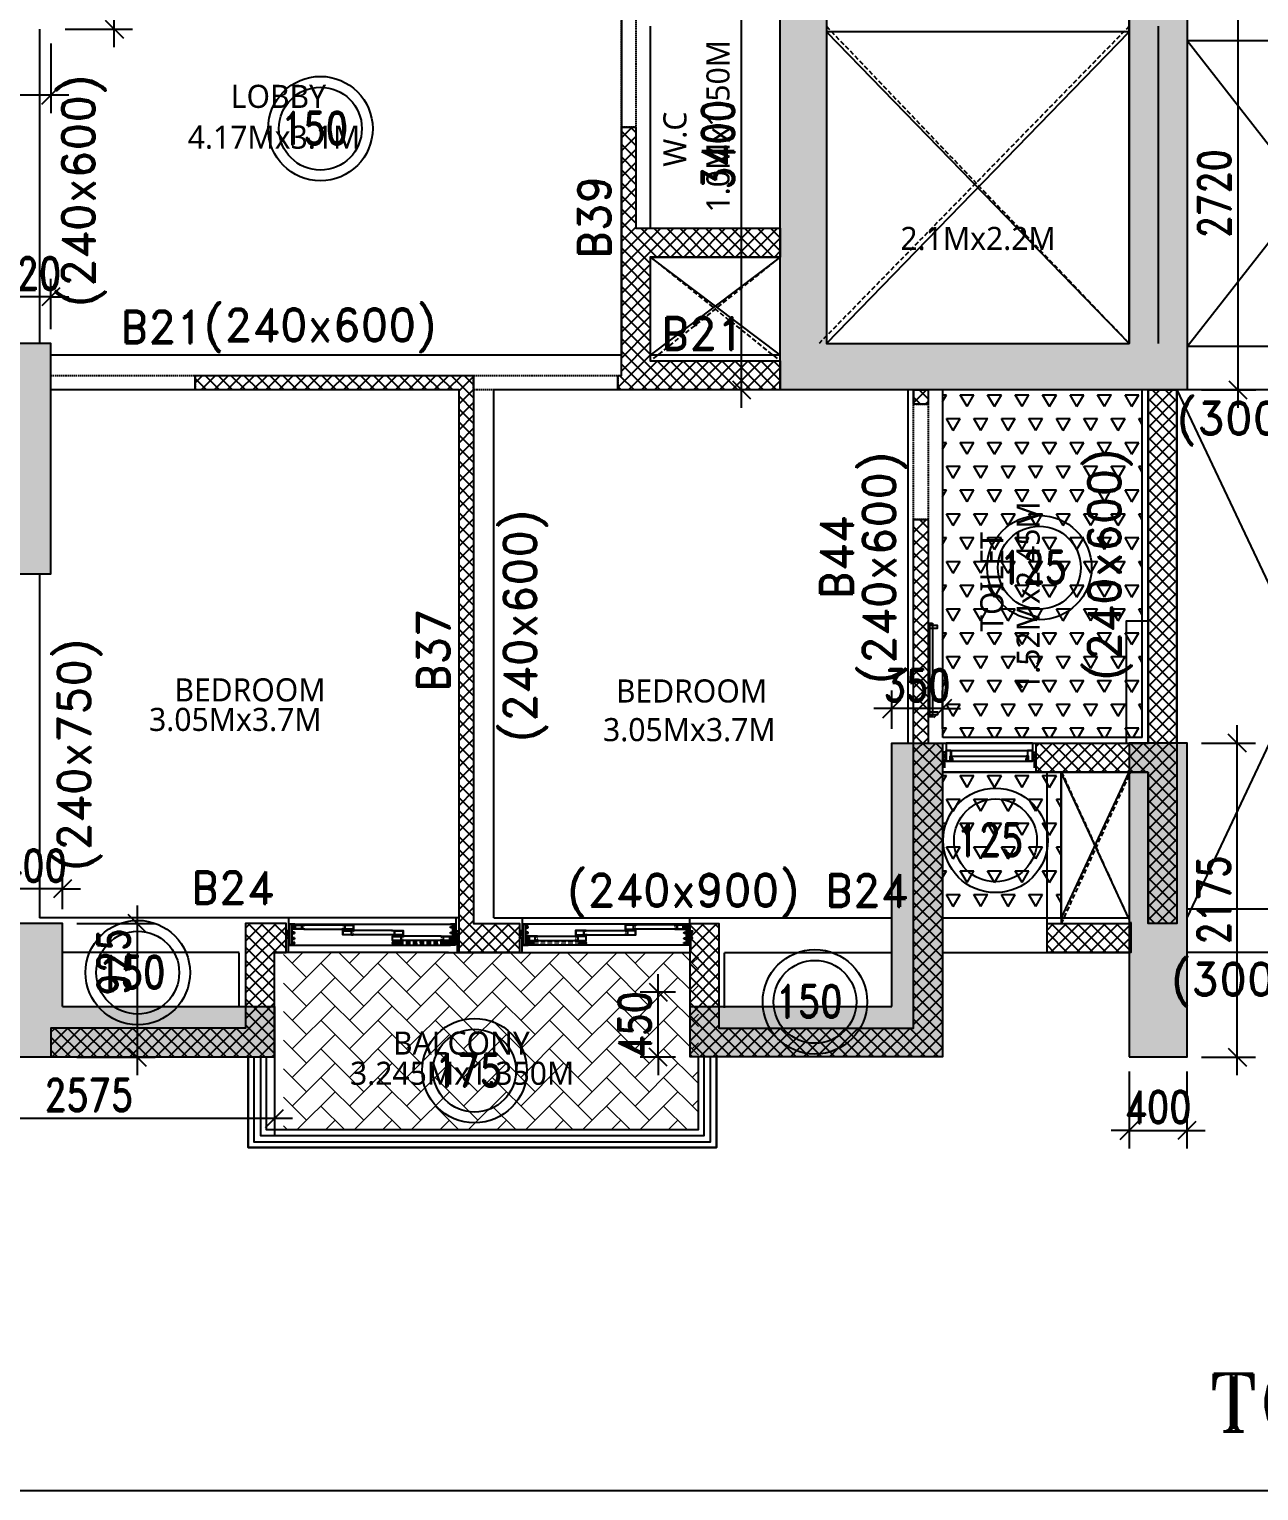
# Model space of a CAD drawing. Header units: millimetres. Extents: x 2061841 to 105821645, y -77612 to 48520811.
# Drawn here: x 105737807 to 105746329, y 48421234 to 48431366 of the extents above; entities that cross this region are included whole.
import ezdxf

# ---------------------------------------------------------------- set-up
doc = ezdxf.new("R2010")
doc.units = ezdxf.units.MM
doc.header["$LTSCALE"] = 10
doc.header["$MEASUREMENT"] = 0
doc.linetypes.add('$0$HIDDEN', pattern=[0.375, 0.25, -0.125])
doc.linetypes.add('HIDDEN2', pattern=[4.7625, 3.175, -1.5875])
for name, color, linetype in [('A-ANNO-LABL', 140, 'Continuous'), ('A-ELEV-HIDN', 54, 'HIDDEN2'), ('A-ELEV-LITE', 74, 'Continuous'), ('A-FLOR-HRAL', 200, 'Continuous'), ('A-GLAZ-FRAM', 74, 'Continuous'), ('A-WALL', 3, 'Continuous'), ('A-WALL-CILL', 140, 'Continuous'), ('A-WALL-FNSH', 8, 'Continuous'), ('A-WALL-PATT', 54, 'Continuous'), ('AP-SANR-FIXT', 74, 'Continuous'), ('AS-COLS', 2, 'Continuous'), ('S-BEAM', 4, 'Continuous'), ('S-BEAMNO.', 4, 'Continuous'), ('S-CUTOUT', 6, 'Continuous'), ('S-OPENING', 6, 'Continuous'), ('S-slab thk.', 2, 'Continuous'), ('S-Sunk', 8, 'Continuous'), ('xr_TDT02_Toilet_01_settingout$0$A-ELEV-FINE', 8, 'Continuous')]:
    doc.layers.add(name, color=color, linetype=linetype)
doc.layers.add('A-FIRE DOOR', color=1, linetype='Continuous', true_color=0xff0000)
for name, color, linetype, lineweight in [('S-Hatch Balcony', 8, 'Continuous', 5), ('S-STRCOL HATCH', 33, 'Continuous', 9), ('TEXT 3', 1, 'Continuous', 18)]:
    doc.layers.add(name, color=color, linetype=linetype, lineweight=lineweight)
doc.styles.add('200', font='romand.shx', dxfattribs={"width": 0.8, "height": 225})
doc.styles.add('Lucida SU', font='l_10646.ttf')
doc.styles.add('RD', font='romand.shx', dxfattribs={"width": 0.9, "height": 225})
doc.styles.add('RT', font='romant.shx', dxfattribs={"height": 250})
doc.dimstyles.new('GR1', dxfattribs={"dimtxt": 225, "dimasz": 125, "dimexe": 125, "dimexo": 100, "dimgap": 50, "dimtad": 1, "dimdec": 0, "dimzin": 3, "dimdsep": 46, "dimtxsty": '200', "dimblk1": 'OBLIQUE', "dimblk2": 'OBLIQUE', "dimsah": 1, "dimcen": 0.0625, "dimdle": 125, "dimclrd": 3, "dimclre": 3, "dimclrt": 2, "dimadec": 0, "dimazin": 0, "dimtfac": 1, "dimtdec": 0, "dimtix": 1, "dimtmove": 0, "dimatfit": 3, "dimfxl": 1, "dimtolj": 1, "dimtzin": 0, "dimarcsym": 0})
pattern_1 = [(135, (101911631.5, 48122568.903), (-44.9012806, -44.9012806), []), (225, (101911631.5, 48122568.903), (44.9012806, -44.9012806), [])]
pattern_2 = [(60, (310081.56, 0), (-95.24999982, 164.97783931), [95.25, -95.25]), (120, (310081.56, 0), (-190.49999982, 1e-07), [95.25, -95.25]), (0, (310033.94, 82.49), (95.25, 164.9778392), [95.25, -95.25])]

# ---------------------------------------------------------------- blocks, each defined once
blk = doc.blocks.new('Alframe Door 3T+W')
for p, q in [((35, 146), (0, 146)), ((0, 146), (0, 0)), ((1, 2), (1, 144)), ((1, 144), (16, 144)), ((16, 144), (16, 2)), ((18, 129), (18, 144)), ((18, 144), (35, 144)), ((34, 129), (18, 129)), ((18, 90), (18, 119)), ((18, 119), (34, 119)), ((35, 144), (35, 146)), ((0, 0), (35, 0)), ((16, 2), (1, 2)), ((34, 90), (18, 90)), ((18, 51), (18, 80)), ((18, 80), (34, 80)), ((34, 51), (18, 51)), ((18, 17), (18, 41)), ((18, 41), (34, 41)), ((35, 17), (18, 17)), ((18, 2), (18, 11)), ((18, 11), (35, 11)), ((35, 2), (18, 2)), ((35, 0), (35, 2))]:
    blk.add_line(p, q)
for centre, start, end in [((23, 124), 336, 24), ((23, 85), 336, 24), ((23, 46), 336, 24), ((23, 14), 346.3245, 13.6755)]:
    blk.add_arc(centre, 12.3, start, end)
blk = doc.blocks.new('Alframe Win shutter wmesh')
for points in [[(7, -46), (7, 0), (4, 0), (4, -1), (6, -1), (6, -13), (-6, -13), (-6, -1), (-4, -1), (-4, 0), (-8, 0), (-8, -50), (-1, -50), (-1, -48), (-2, -48), (-2, -49), (-6, -49), (-6, -46)], [(6, -14), (-6, -14), (-6, -45), (6, -45)]]:
    blk.add_lwpolyline(points, close=True)
blk = doc.blocks.new('Al frame Door shutter 1')
blk.add_lwpolyline([(8, -60), (15, -60), (15, 15), (8, 15), (8, 13), (13, 13), (13, 0), (-14, 0), (-14, 13), (-8, 13), (-8, 15), (-15, 15), (-15, -60), (-8, -60), (-8, -58), (-14, -58), (-14, -45), (13, -45), (13, -58), (8, -58), (8, -60)])
blk.add_lwpolyline([(-14, -44), (13, -44), (13, -2), (-14, -2)], close=True)
blk = doc.blocks.new('Al frame Door shutter 2')
for p, q in [((-8, 75), (-15, 75)), ((-14, 60), (-14, 73)), ((-14, 73), (-8, 73)), ((14, 60), (-14, 60)), ((14, 58), (-14, 58)), ((-14, 58), (-14, 2)), ((-14, 2), (14, 2)), ((-8, 73), (-8, 75)), ((15, 75), (8, 75)), ((8, 75), (8, 73)), ((8, 73), (14, 73)), ((14, 73), (14, 60)), ((14, 2), (14, 58)), ((15, 34), (15, 75)), ((15, 34), (19, 34)), ((19, 33), (15, 33)), ((21, 37), (19, 34)), ((22, 36), (19, 33)), ((22, 36), (21, 37))]:
    blk.add_line(p, q)
blk.add_lwpolyline([(-15, 75), (-15, 0), (15, 0), (15, 33)])
blk = doc.blocks.new('*U683')
for p, q in [((50, 179), (1150, 179)), ((124, 173), (393, 173)), ((124, 143), (393, 143)), ((737, 133), (468, 133)), ((737, 103), (468, 103)), ((50, 33), (1141, 33)), ((1076, 94), (812, 94)), ((1076, 64), (812, 64))]:
    blk.add_line(p, q)
at = {"linetype": 'HIDDEN2'}
for p, q in [((783, 55), (1105, 55)), ((1101, 40), (787, 40))]:
    blk.add_line(p, q, dxfattribs=at)
at = {"color": 251}
for points in [[(25, 81), (0, 81), (25, 131), (0, 131), (25, 81), (25, 131)], [(1175, 81), (1200, 81), (1175, 131), (1200, 131), (1175, 81), (1175, 131)]]:
    blk.add_lwpolyline(points, dxfattribs=at)
at = {"layer": 'A-WALL-FNSH'}
for p, q in [((20, 131), (20, 220)), ((1180, 131), (1180, 220)), ((15, 81), (15, -15)), ((1185, 81), (1185, -15))]:
    blk.add_line(p, q, dxfattribs=at)
blk.add_blockref('Alframe Door 3T+W', (25, 33))
at = {"xscale": -1}
for name, p, rotation in [('Al frame Door shutter 1', (64, 158), 90), ('Al frame Door shutter 2', (468, 158), 90), ('Al frame Door shutter 2', (393, 118), 270), ('Al frame Door shutter 2', (812, 118), 90), ('Al frame Door shutter 2', (737, 79), 270), ('Al frame Door shutter 1', (1136, 79), 270), ('Alframe Win shutter wmesh', (1151, 47), 270)]:
    blk.add_blockref(name, p, dxfattribs=dict(at, rotation=rotation))
blk.add_blockref('Alframe Door 3T+W', (1175, 33), dxfattribs=at)
at = {"rotation": 90.00000000000001}
blk.add_blockref('Alframe Win shutter wmesh', (737, 47), dxfattribs=at)
blk = doc.blocks.new('*U684')
for p, q in [((50, 179), (1150, 179)), ((124, 173), (393, 173)), ((124, 143), (393, 143)), ((737, 133), (468, 133)), ((737, 103), (468, 103)), ((50, 33), (1141, 33)), ((1076, 94), (812, 94)), ((1076, 64), (812, 64))]:
    blk.add_line(p, q)
at = {"linetype": 'HIDDEN2'}
for p, q in [((783, 55), (1105, 55)), ((1101, 40), (787, 40))]:
    blk.add_line(p, q, dxfattribs=at)
at = {"color": 251}
for points in [[(25, 81), (0, 81), (25, 131), (0, 131), (25, 81), (25, 131)], [(1175, 81), (1200, 81), (1175, 131), (1200, 131), (1175, 81), (1175, 131)]]:
    blk.add_lwpolyline(points, dxfattribs=at)
at = {"layer": 'A-WALL-FNSH'}
for p, q in [((20, 131), (20, 220)), ((1180, 131), (1180, 220)), ((15, 81), (15, -15)), ((1185, 81), (1185, -15))]:
    blk.add_line(p, q, dxfattribs=at)
blk.add_blockref('Alframe Door 3T+W', (25, 33))
at = {"xscale": -1}
for name, p, rotation in [('Al frame Door shutter 1', (64, 158), 90), ('Al frame Door shutter 2', (468, 158), 90), ('Al frame Door shutter 2', (393, 118), 270), ('Al frame Door shutter 2', (812, 118), 90), ('Al frame Door shutter 2', (737, 79), 270), ('Al frame Door shutter 1', (1136, 79), 270), ('Alframe Win shutter wmesh', (1151, 47), 270)]:
    blk.add_blockref(name, p, dxfattribs=dict(at, rotation=rotation))
blk.add_blockref('Alframe Door 3T+W', (1175, 33), dxfattribs=at)
at = {"rotation": 90.00000000000001}
blk.add_blockref('Alframe Win shutter wmesh', (737, 47), dxfattribs=at)
blk = doc.blocks.new('Win clip')
for points in [[(14, 1), (14, 9), (18, 9), (18, 8), (19, 8), (19, 9), (20, 9), (20, 10), (0, 10), (0, 0), (3, 0), (3, -1), (2, -1), (2, -2), (5, -2), (5, 0), (17, 0), (17, -1), (15, -1), (15, -2), (18, -2), (18, 1)], [(1, 9), (13, 9), (13, 1), (1, 1)]]:
    blk.add_lwpolyline(points, close=True)
at = {"layer": 'Defpoints'}
blk.add_line((28, 3), (22, 3), dxfattribs=at)
blk = doc.blocks.new('*U694')
at = {"color": 251}
for p, q in [((0, 88), (25, 88)), ((25, 88), (0, 38)), ((0, 88), (25, 38)), ((25, 38), (0, 38)), ((650, 88), (625, 88)), ((625, 88), (650, 38)), ((650, 88), (625, 38)), ((625, 38), (650, 38))]:
    blk.add_line(p, q, dxfattribs=at)
for p, q in [((60, 25), (590, 25)), ((70, 100), (590, 100)), ((70, 65), (590, 65))]:
    blk.add_line(p, q)
for points in [[(62, 70), (62, 67), (55, 67), (55, 85), (59, 85), (59, 84), (60, 84), (60, 89), (59, 89), (59, 87), (55, 87), (55, 99), (59, 99), (59, 97), (60, 97), (60, 100), (25, 100), (25, 25), (60, 25), (60, 65), (70, 65), (70, 70)], [(69, 69), (68, 69), (68, 70), (70, 70), (68, 70), (68, 69), (69, 69), (69, 67), (63, 67), (63, 69)], [(588, 70), (588, 67), (595, 67), (595, 85), (591, 85), (591, 84), (590, 84), (590, 89), (591, 89), (591, 87), (595, 87), (595, 99), (591, 99), (591, 97), (590, 97), (590, 100), (625, 100), (625, 25), (590, 25), (590, 65), (580, 65), (580, 70)], [(581, 69), (582, 69), (582, 70), (580, 70), (582, 70), (582, 69), (581, 69), (581, 67), (587, 67), (587, 69)]]:
    blk.add_lwpolyline(points)
for points in [[(59, 26), (26, 26), (26, 99), (54, 99), (54, 65), (59, 65)], [(65, 80), (65, 79), (63, 79), (65, 79), (65, 80), (62, 80)], [(585, 80), (585, 79), (587, 79), (585, 79), (585, 80), (588, 80)], [(591, 26), (624, 26), (624, 99), (596, 99), (596, 65), (591, 65)]]:
    blk.add_lwpolyline(points, close=True)
at = {"layer": 'A-WALL-CILL'}
blk.add_line((625, -25), (25, -25), dxfattribs=at)
blk.add_lwpolyline([(0, 145), (0, 175), (650, 175), (650, 145)], dxfattribs=at)
at = {"layer": 'A-WALL-FNSH'}
for p, q in [((15, 88), (15, 145)), ((635, 88), (635, 145)), ((25, -25), (25, 35)), ((625, -25), (625, 35))]:
    blk.add_line(p, q, dxfattribs=at)
at = {"rotation": 270}
blk.add_blockref('Win clip', (60, 100), dxfattribs=at)
at = {"xscale": -1, "rotation": 90}
blk.add_blockref('Win clip', (590, 100), dxfattribs=at)
blk = doc.blocks.new('xr_TDT02_Toilet_01_settingout$0$i dont know')
at = {"layer": 'AP-SANR-FIXT', "ltscale": 0.2}
blk.add_lwpolyline([(19553, 3403), (20203, 3403), (20203, 3422), (19553, 3422)], close=True, dxfattribs=at)
at = {"layer": 'AP-SANR-FIXT', "ltscale": 0.2, "elevation": 0}
for points in [[(19568, 3434), (19588, 3434), (19588, 3368), (19568, 3368)], [(20188, 3434), (20168, 3434), (20168, 3368), (20188, 3368)]]:
    blk.add_lwpolyline(points, close=True, dxfattribs=at)
blk = doc.blocks.new('_Oblique')
at = {"color": 0, "linetype": 'ByBlock', "lineweight": -2}
blk.add_line((-0.5, -0.5), (0.5, 0.5), dxfattribs=at)
blk = doc.blocks.new('*D1010')
at = {"layer": 'AS-COLS', "color": 3, "lineweight": -2, "transparency": 16777216}
for p, q in [((102983180, 48522131), (102983180, 48524556)), ((102982931, 48524431), (102983305, 48524431)), ((102982931, 48522256), (102983305, 48522256))]:
    blk.add_line(p, q, dxfattribs=at)
at = {"layer": 'Defpoints', "color": 0, "transparency": 16777216}
for p in [(102982831, 48524431), (102983180, 48524431), (102982831, 48522256)]:
    blk.add_point(p, dxfattribs=at)
at = {"layer": 'AS-COLS', "color": 3, "lineweight": -2, "transparency": 16777216, "xscale": 125, "yscale": 125, "zscale": 125}
for p, rotation in [((102983180, 48524431), 90), ((102983180, 48522256), 270)]:
    blk.add_blockref('_Oblique', p, dxfattribs=dict(at, rotation=rotation))
at = {"layer": 'AS-COLS', "color": 2, "transparency": 16777216, "insert": (102983017, 48523344), "char_height": 225, "attachment_point": 5, "rotation": 90, "style": '200'}
blk.add_mtext('\\A1;2175', dxfattribs=at)
blk = doc.blocks.new('*D1014')
at = {"layer": 'AS-COLS', "color": 3, "lineweight": -2, "transparency": 16777216}
for p, q in [((102974636, 48527301), (102974636, 48527651)), ((102974956, 48527301), (102974956, 48527651)), ((102974636, 48527526), (102974511, 48527526)), ((102974956, 48527526), (102974636, 48527526)), ((102974956, 48527526), (102975081, 48527526))]:
    blk.add_line(p, q, dxfattribs=at)
at = {"layer": 'Defpoints', "color": 0, "transparency": 16777216}
for p in [(102974636, 48527526), (102974636, 48527201), (102974956, 48527201)]:
    blk.add_point(p, dxfattribs=at)
at = {"layer": 'AS-COLS', "color": 3, "lineweight": -2, "transparency": 16777216, "xscale": 125, "yscale": 125, "zscale": 125}
blk.add_blockref('_Oblique', (102974636, 48527526), dxfattribs=at)
at = {"layer": 'AS-COLS', "color": 3, "lineweight": -2, "transparency": 16777216, "xscale": 125, "yscale": 125, "zscale": 125, "rotation": 180}
blk.add_blockref('_Oblique', (102974956, 48527526), dxfattribs=at)
at = {"layer": 'AS-COLS', "color": 2, "transparency": 16777216, "insert": (102974796, 48527688), "char_height": 225, "attachment_point": 5, "style": '200'}
blk.add_mtext('\\A1;320', dxfattribs=at)
blk = doc.blocks.new('*D1015')
at = {"layer": 'AS-COLS', "color": 3, "lineweight": -2, "transparency": 16777216}
for p, q in [((102975396, 48529256), (102975396, 48530406)), ((102975056, 48530281), (102975521, 48530281)), ((102975056, 48529381), (102975521, 48529381))]:
    blk.add_line(p, q, dxfattribs=at)
at = {"layer": 'Defpoints', "color": 0, "transparency": 16777216}
for p in [(102974956, 48530281), (102975396, 48530281), (102974956, 48529381)]:
    blk.add_point(p, dxfattribs=at)
at = {"layer": 'AS-COLS', "color": 3, "lineweight": -2, "transparency": 16777216, "xscale": 125, "yscale": 125, "zscale": 125}
for p, rotation in [((102975396, 48530281), 90), ((102975396, 48529381), 270)]:
    blk.add_blockref('_Oblique', p, dxfattribs=dict(at, rotation=rotation))
at = {"layer": 'AS-COLS', "color": 2, "transparency": 16777216, "insert": (102975234, 48529831), "char_height": 225, "attachment_point": 5, "rotation": 90, "style": '200'}
blk.add_mtext('\\A1;900', dxfattribs=at)
blk = doc.blocks.new('*D1018')
at = {"layer": 'AS-COLS', "color": 3, "lineweight": -2, "transparency": 16777216}
for p, q in [((102974056, 48529281), (102974056, 48528800)), ((102974956, 48529281), (102974956, 48528800)), ((102975081, 48528925), (102973931, 48528925))]:
    blk.add_line(p, q, dxfattribs=at)
at = {"layer": 'Defpoints', "color": 0, "transparency": 16777216}
for p in [(102974056, 48529381), (102974956, 48529381), (102974056, 48528925)]:
    blk.add_point(p, dxfattribs=at)
at = {"layer": 'AS-COLS', "color": 3, "lineweight": -2, "transparency": 16777216, "xscale": 125, "yscale": 125, "zscale": 125, "rotation": 180}
blk.add_blockref('_Oblique', (102974056, 48528925), dxfattribs=at)
at = {"layer": 'AS-COLS', "color": 3, "lineweight": -2, "transparency": 16777216, "xscale": 125, "yscale": 125, "zscale": 125}
blk.add_blockref('_Oblique', (102974956, 48528925), dxfattribs=at)
at = {"layer": 'AS-COLS', "color": 2, "transparency": 16777216, "insert": (102974506, 48529088), "char_height": 225, "attachment_point": 5, "style": '200'}
blk.add_mtext('\\A1;900', dxfattribs=at)
blk = doc.blocks.new('*D1022')
at = {"layer": 'AS-COLS', "color": 3, "lineweight": -2, "transparency": 16777216}
for p, q in [((102979743, 48526757), (102979743, 48530407)), ((102979911, 48530282), (102979618, 48530282)), ((102979911, 48526882), (102979618, 48526882))]:
    blk.add_line(p, q, dxfattribs=at)
at = {"layer": 'Defpoints', "color": 0, "transparency": 16777216}
for p in [(102979743, 48530282), (102980011, 48530282), (102980011, 48526882)]:
    blk.add_point(p, dxfattribs=at)
at = {"layer": 'AS-COLS', "color": 3, "lineweight": -2, "transparency": 16777216, "xscale": 125, "yscale": 125, "zscale": 125}
for p, rotation in [((102979743, 48530282), 90), ((102979743, 48526882), 270)]:
    blk.add_blockref('_Oblique', p, dxfattribs=dict(at, rotation=rotation))
at = {"layer": 'AS-COLS', "color": 2, "transparency": 16777216, "insert": (102979581, 48528582), "char_height": 225, "attachment_point": 5, "rotation": 90, "style": '200'}
blk.add_mtext('\\A1;3400', dxfattribs=at)
blk = doc.blocks.new('*D1025')
at = {"layer": 'AS-COLS', "color": 3, "lineweight": -2, "transparency": 16777216}
for p, q in [((102983183, 48529727), (102983183, 48526756)), ((102982931, 48529602), (102983308, 48529602)), ((102982931, 48526881), (102983308, 48526881))]:
    blk.add_line(p, q, dxfattribs=at)
at = {"layer": 'Defpoints', "color": 0, "transparency": 16777216}
for p in [(102982831, 48529602), (102982831, 48526881), (102983183, 48526881)]:
    blk.add_point(p, dxfattribs=at)
at = {"layer": 'AS-COLS', "color": 3, "lineweight": -2, "transparency": 16777216, "xscale": 125, "yscale": 125, "zscale": 125}
for p, rotation in [((102983183, 48529602), 90), ((102983183, 48526881), 270)]:
    blk.add_blockref('_Oblique', p, dxfattribs=dict(at, rotation=rotation))
at = {"layer": 'AS-COLS', "color": 2, "transparency": 16777216, "insert": (102983020, 48528241), "char_height": 225, "attachment_point": 5, "rotation": 90, "style": '200'}
blk.add_mtext('\\A1;2720', dxfattribs=at)
blk = doc.blocks.new('*D1061')
at = {"layer": 'AS-COLS', "color": 3, "lineweight": -2, "transparency": 16777216}
for p, q in [((102982431, 48522156), (102982431, 48521622)), ((102982831, 48522156), (102982831, 48521622)), ((102982431, 48521747), (102982306, 48521747)), ((102982431, 48521747), (102982831, 48521747)), ((102982831, 48521747), (102982956, 48521747))]:
    blk.add_line(p, q, dxfattribs=at)
at = {"layer": 'Defpoints', "color": 0, "transparency": 16777216}
for p in [(102982431, 48522256), (102982831, 48522256), (102982831, 48521747)]:
    blk.add_point(p, dxfattribs=at)
at = {"layer": 'AS-COLS', "color": 3, "lineweight": -2, "transparency": 16777216, "xscale": 125, "yscale": 125, "zscale": 125}
blk.add_blockref('_Oblique', (102982431, 48521747), dxfattribs=at)
at = {"layer": 'AS-COLS', "color": 3, "lineweight": -2, "transparency": 16777216, "xscale": 125, "yscale": 125, "zscale": 125, "rotation": 180}
blk.add_blockref('_Oblique', (102982831, 48521747), dxfattribs=at)
at = {"layer": 'AS-COLS', "color": 2, "transparency": 16777216, "insert": (102982631, 48521910), "char_height": 225, "attachment_point": 5, "style": '200'}
blk.add_mtext('\\A1;400', dxfattribs=at)
blk = doc.blocks.new('*D1077')
at = {"layer": 'AS-COLS', "color": 3, "lineweight": -2, "transparency": 16777216}
for p, q in [((102973931, 48522326), (102973931, 48521705)), ((102976506, 48522354), (102976506, 48521705)), ((102976631, 48521830), (102973806, 48521830))]:
    blk.add_line(p, q, dxfattribs=at)
at = {"layer": 'Defpoints', "color": 0, "transparency": 16777216}
for p in [(102973931, 48522426), (102976506, 48522454), (102973931, 48521830)]:
    blk.add_point(p, dxfattribs=at)
at = {"layer": 'AS-COLS', "color": 3, "lineweight": -2, "transparency": 16777216, "xscale": 125, "yscale": 125, "zscale": 125, "rotation": 180}
blk.add_blockref('_Oblique', (102973931, 48521830), dxfattribs=at)
at = {"layer": 'AS-COLS', "color": 3, "lineweight": -2, "transparency": 16777216, "xscale": 125, "yscale": 125, "zscale": 125}
blk.add_blockref('_Oblique', (102976506, 48521830), dxfattribs=at)
at = {"layer": 'AS-COLS', "color": 2, "transparency": 16777216, "insert": (102975219, 48521993), "char_height": 225, "attachment_point": 5, "style": '200'}
blk.add_mtext('\\A1;2575', dxfattribs=at)
blk = doc.blocks.new('*D1078')
at = {"layer": 'AS-COLS', "color": 3, "lineweight": -2, "transparency": 16777216}
for p, q in [((102975555, 48523306), (102975555, 48522131)), ((102975136, 48523181), (102975680, 48523181)), ((102975136, 48522256), (102975680, 48522256))]:
    blk.add_line(p, q, dxfattribs=at)
at = {"layer": 'Defpoints', "color": 0, "transparency": 16777216}
for p in [(102975036, 48523181), (102975036, 48522256), (102975555, 48522256)]:
    blk.add_point(p, dxfattribs=at)
at = {"layer": 'AS-COLS', "color": 3, "lineweight": -2, "transparency": 16777216, "xscale": 125, "yscale": 125, "zscale": 125}
for p, rotation in [((102975555, 48523181), 90), ((102975555, 48522256), 270)]:
    blk.add_blockref('_Oblique', p, dxfattribs=dict(at, rotation=rotation))
at = {"layer": 'AS-COLS', "color": 2, "transparency": 16777216, "insert": (102975392, 48522915), "char_height": 225, "attachment_point": 5, "rotation": 90, "style": '200'}
blk.add_mtext('\\A1;925', dxfattribs=at)
blk = doc.blocks.new('*D1079')
at = {"layer": 'AS-COLS', "color": 3, "lineweight": -2, "transparency": 16777216}
for p, q in [((102974636, 48523281), (102974636, 48523546)), ((102975036, 48523281), (102975036, 48523546)), ((102974636, 48523421), (102974511, 48523421)), ((102975036, 48523421), (102974636, 48523421)), ((102975036, 48523421), (102975161, 48523421))]:
    blk.add_line(p, q, dxfattribs=at)
at = {"layer": 'Defpoints', "color": 0, "transparency": 16777216}
for p in [(102974636, 48523421), (102974636, 48523181), (102975036, 48523181)]:
    blk.add_point(p, dxfattribs=at)
at = {"layer": 'AS-COLS', "color": 3, "lineweight": -2, "transparency": 16777216, "xscale": 125, "yscale": 125, "zscale": 125}
blk.add_blockref('_Oblique', (102974636, 48523421), dxfattribs=at)
at = {"layer": 'AS-COLS', "color": 3, "lineweight": -2, "transparency": 16777216, "xscale": 125, "yscale": 125, "zscale": 125, "rotation": 180}
blk.add_blockref('_Oblique', (102975036, 48523421), dxfattribs=at)
at = {"layer": 'AS-COLS', "color": 2, "transparency": 16777216, "insert": (102974836, 48523583), "char_height": 225, "attachment_point": 5, "style": '200'}
blk.add_mtext('\\A1;400', dxfattribs=at)
blk = doc.blocks.new('*D1081')
at = {"layer": 'AS-COLS', "color": 3, "lineweight": -2, "transparency": 16777216}
for p, q in [((102980786, 48524531), (102980786, 48524796)), ((102981136, 48524531), (102981136, 48524796)), ((102980786, 48524671), (102980661, 48524671)), ((102981136, 48524671), (102980786, 48524671)), ((102981136, 48524671), (102981261, 48524671))]:
    blk.add_line(p, q, dxfattribs=at)
at = {"layer": 'Defpoints', "color": 0, "transparency": 16777216}
for p in [(102980786, 48524671), (102980786, 48524431), (102981136, 48524431)]:
    blk.add_point(p, dxfattribs=at)
at = {"layer": 'AS-COLS', "color": 3, "lineweight": -2, "transparency": 16777216, "xscale": 125, "yscale": 125, "zscale": 125}
blk.add_blockref('_Oblique', (102980786, 48524671), dxfattribs=at)
at = {"layer": 'AS-COLS', "color": 3, "lineweight": -2, "transparency": 16777216, "xscale": 125, "yscale": 125, "zscale": 125, "rotation": 180}
blk.add_blockref('_Oblique', (102981136, 48524671), dxfattribs=at)
at = {"layer": 'AS-COLS', "color": 2, "transparency": 16777216, "insert": (102980961, 48524833), "char_height": 225, "attachment_point": 5, "style": '200'}
blk.add_mtext('\\A1;350', dxfattribs=at)
blk = doc.blocks.new('*D1082')
at = {"layer": 'AS-COLS', "color": 3, "lineweight": -2, "transparency": 16777216}
for p, q in [((102979166, 48522706), (102979166, 48522831)), ((102979286, 48522706), (102979041, 48522706)), ((102979166, 48522256), (102979166, 48522706)), ((102979286, 48522256), (102979041, 48522256)), ((102979166, 48522256), (102979166, 48522131))]:
    blk.add_line(p, q, dxfattribs=at)
at = {"layer": 'Defpoints', "color": 0, "transparency": 16777216}
for p in [(102979166, 48522706), (102979386, 48522706), (102979386, 48522256)]:
    blk.add_point(p, dxfattribs=at)
at = {"layer": 'AS-COLS', "color": 3, "lineweight": -2, "transparency": 16777216, "xscale": 125, "yscale": 125, "zscale": 125}
for p, rotation in [((102979166, 48522706), 270), ((102979166, 48522256), 90)]:
    blk.add_blockref('_Oblique', p, dxfattribs=dict(at, rotation=rotation))
at = {"layer": 'AS-COLS', "color": 2, "transparency": 16777216, "insert": (102979003, 48522481), "char_height": 225, "attachment_point": 5, "rotation": 90, "style": '200'}
blk.add_mtext('\\A1;450', dxfattribs=at)
blk = doc.blocks.new('TOWER-A TYPICAL FLOOR FRAMING PLAN N')
at = {"layer": 'A-WALL-PATT'}
h = blk.add_hatch(dxfattribs=at)
h.set_pattern_fill('ANSI37', color=8, scale=20, angle=90)
h.set_pattern_definition(pattern_1)
h.paths.add_polyline_path([(102977886.3, 48526981.3), (102977886.3, 48523181.3), (102978204.5, 48523181.3), (102978204.5, 48522981.3), (102977786.3, 48522981.3), (102977786.3, 48526881.3), (102975956.3, 48526881.3), (102975956.3, 48526981.3)])
h.paths.add_polyline_path([(102978911.3, 48529501.9), (102980011.3, 48529501.9), (102980011.3, 48529601.9), (102979111.3, 48529601.9), (102979111.3, 48530281.9), (102977085.5, 48530281.9), (102977085.5, 48530537.5), (102976885.5, 48530537.5), (102976885.5, 48530081.9), (102978911.3, 48530081.9)])
h.paths.add_polyline_path([(102979011.3, 48528701.9), (102978911.3, 48528701.9), (102978911.3, 48526981.3), (102978886.3, 48526981.3), (102978886.3, 48526881.3), (102980011.3, 48526881.3), (102980011.3, 48527081.3), (102979111.3, 48527081.3), (102979111.3, 48527801.9), (102980011.3, 48527801.9), (102980011.3, 48528001.9), (102979011.3, 48528001.9)])
h = blk.add_hatch(dxfattribs=at)
h.set_pattern_fill('ANSI37', color=8, scale=20, angle=90)
h.set_pattern_definition(pattern_1)
h.paths.add_polyline_path([(102980936.3, 48526881.3), (102981036.3, 48526881.3), (102981036.3, 48526781.3), (102980936.3, 48526781.3), (102980936.3, 48526881.3)])
h = blk.add_hatch(dxfattribs=at)
h.set_pattern_fill('ANSI37', color=8, scale=20, angle=90)
h.set_pattern_definition(pattern_1)
h.paths.add_polyline_path([(102982561.3, 48524231.3), (102981786.3, 48524231.3), (102981786.3, 48524431.3), (102982561.3, 48524431.3), (102982561.3, 48526881.3), (102982761.3, 48526881.3), (102982761.3, 48523181.3), (102982561.3, 48523181.3), (102982561.3, 48524231.3)])
h = blk.add_hatch(dxfattribs=at)
h.set_pattern_fill('ANSI37', color=8, scale=20, angle=90)
h.set_pattern_definition(pattern_1)
h.paths.add_polyline_path([(102981136.3, 48524431.3), (102981136.3, 48522256.3), (102979386.3, 48522256.3), (102979386.3, 48523181.3), (102979586.3, 48523181.3), (102979586.3, 48522456.3), (102980936.3, 48522456.3), (102980936.3, 48525981.3), (102981036.3, 48525981.3), (102981036.3, 48524431.3), (102981136.3, 48524431.3)])
h = blk.add_hatch(dxfattribs=at)
h.set_pattern_fill('ANSI37', color=8, scale=20, angle=90)
h.set_pattern_definition(pattern_1)
h.paths.add_polyline_path([(102976506.3, 48523181.3), (102976306.3, 48523181.3), (102976306.3, 48522456.3), (102974956.3, 48522456.3), (102974956.3, 48522256.3), (102976506.3, 48522256.3), (102976506.3, 48522981.3), (102976586.3, 48522981.3), (102976586.3, 48523181.3), (102976506.3, 48523181.3)])
h = blk.add_hatch(dxfattribs=at)
h.set_pattern_fill('ANSI37', color=8, scale=20, angle=90)
h.set_pattern_definition(pattern_1)
h.paths.add_polyline_path([(102981861.3, 48523181.2), (102982441.3, 48523181.2), (102982441.3, 48522981.2), (102981861.3, 48522981.2), (102981861.3, 48523181.2)])
at = {"layer": 'S-Hatch Balcony'}
h = blk.add_hatch(dxfattribs=at)
h.set_pattern_fill('AR-HBONE', color=256, scale=35, style=0)
h.set_pattern_definition([(45, (102426862.58, 48829384.83), (2e-14, 197.9899), [420, -140]), (135, (102426961.58, 48829483.82), (2e-14, 197.9899), [420, -140])])
h.paths.add_polyline_path([(102979444.2, 48522978), (102976568.9, 48522978), (102976568.9, 48521753), (102979444.2, 48521753)])
at = {"layer": 'S-STRCOL HATCH'}
h = blk.add_hatch(color=256, dxfattribs=at)
h.dxf.hatch_style = 1
edge = h.paths.add_edge_path()
edge.add_line((102982831.3, 48529601.7), (102982831.3, 48526881.1))
edge.add_line((102982831.3, 48526881.3), (102980011.3, 48526882))
edge.add_line((102980011.3, 48526882), (102980011.3, 48530281.9))
edge.add_line((102980011.3, 48530281.9), (102980331.3, 48530281.9))
edge.add_line((102980331.3, 48530281.9), (102980331.3, 48527202))
edge.add_line((102980331.3, 48527202), (102982431.3, 48527202))
edge.add_line((102982431.3, 48527202), (102982431.3, 48529602.6))
edge.add_line((102982431.3, 48529602.6), (102982761.3, 48529602.6))
h = blk.add_hatch(color=256, dxfattribs=at)
h.dxf.hatch_style = 1
h.paths.add_polyline_path([(102974636.3, 48525607), (102974956.3, 48525607), (102974956.3, 48527201.3), (102974636.3, 48527201.3)])
h = blk.add_hatch(color=256, dxfattribs=at)
h.dxf.hatch_style = 1
h.paths.add_polyline_path([(102980786.3, 48522606.3), (102980786.3, 48524431.3), (102981136.3, 48524431.3), (102981136.3, 48522256.3), (102979386.3, 48522256.3), (102979386.3, 48522606.3), (102980786.3, 48522606.3)])
h = blk.add_hatch(color=256, dxfattribs=at)
h.dxf.hatch_style = 1
h.paths.add_polyline_path([(102982431.3, 48522256.3), (102982831.3, 48522257), (102982831.3, 48524431.3), (102982431.3, 48524431.3)])
h = blk.add_hatch(color=256, dxfattribs=at)
h.dxf.hatch_style = 1
h.paths.add_polyline_path([(102974636.3, 48522606.3), (102975036.3, 48522606.3), (102975036.3, 48523182), (102974636.3, 48523182)])
h = blk.add_hatch(color=256, dxfattribs=at)
h.dxf.hatch_style = 1
h.paths.add_polyline_path([(102973929.8, 48522606.3), (102973929.8, 48522256.3), (102976506.3, 48522256.3), (102976506.3, 48522606.3), (102973929.8, 48522606.3)])
at = {"layer": 'S-Sunk'}
h = blk.add_hatch(dxfattribs=at)
h.set_pattern_fill('TRIANG', color=8, scale=20, style=0)
h.set_pattern_definition(pattern_2)
h.paths.add_polyline_path([(102981136.3, 48526880.9), (102982521.3, 48526880.9), (102982521.3, 48524470.8), (102981136.3, 48524470.8)])
h = blk.add_hatch(dxfattribs=at)
h.set_pattern_fill('TRIANG', color=8, scale=20, style=0)
h.set_pattern_definition(pattern_2)
h.paths.add_polyline_path([(102981136.3, 48524230.9), (102981956.4, 48524230.9), (102981956.4, 48523221.2), (102981136.3, 48523221.2)])
at = {"layer": 'A-ELEV-HIDN'}
for p, q in [((102979111.3, 48527801.9), (102980011.3, 48527081.3)), ((102980011.3, 48527801.9), (102979111.3, 48527081.3)), ((102981961.3, 48524231.8, 0), (102982441.3, 48523181.2, 0)), ((102981961.3, 48523181.2, 0), (102982441.3, 48524231.8))]:
    blk.add_line(p, q, dxfattribs=at)
at = {"layer": 'A-ELEV-HIDN', "ltscale": 0.3}
for points in [[(102978911.3, 48529501.9), (102979011.3, 48529501.9), (102979011.3, 48528701.9), (102978911.3, 48528701.9)], [(102980936.3, 48526781.3), (102981036.3, 48526781.3), (102981036.3, 48525981.3), (102980936.3, 48525981.3)]]:
    blk.add_lwpolyline(points, close=True, dxfattribs=at)
at = {"layer": 'A-ELEV-HIDN'}
for points in [[(102982431.3, 48529402.8), (102980281.3, 48527202.8)], [(102980331.3, 48529402.7), (102982431.3, 48527201.9)]]:
    blk.add_lwpolyline(points, dxfattribs=at)
at = {"layer": 'A-ELEV-HIDN', "ltscale": 0.3, "elevation": 0}
for points in [[(102974956.3, 48526981.3), (102975956.3, 48526981.3), (102975956.3, 48526881.3), (102974956.3, 48526881.3)], [(102977886.3, 48526981.3), (102978886.3, 48526981.3), (102978886.3, 48526881.3), (102977886.3, 48526881.3)]]:
    blk.add_lwpolyline(points, close=True, dxfattribs=at)
at = {"layer": 'A-ELEV-LITE'}
for p, q in [((102981861.3, 48523181.2, 0), (102981861.3, 48524231.8, 0)), ((102981961.3, 48523181.2, 0), (102981961.3, 48524231.8, 0))]:
    blk.add_line(p, q, dxfattribs=at)
at = {"layer": 'A-FIRE DOOR'}
blk.add_lwpolyline([(102968241.2, 48553234.4), (103017317, 48553234.4), (103017317, 48519249.1), (102968241.2, 48519249.1)], close=True, dxfattribs=at)
at = {"layer": 'A-FLOR-HRAL', "color": 252}
for points in [[(102976323.3, 48522253), (102976323.3, 48521628), (102979569.2, 48521628), (102979569.2, 48522253.1)], [(102976363.3, 48522253), (102976363.3, 48521668), (102979529.2, 48521668), (102979529.2, 48522253.1)], [(102976408.3, 48522253), (102976408.3, 48521713), (102979484.2, 48521713), (102979484.2, 48522253.1)], [(102976448.3, 48522253), (102976448.3, 48521753), (102979444.2, 48521753), (102979444.2, 48522253.1)]]:
    blk.add_lwpolyline(points, dxfattribs=at)
at = {"layer": 'A-WALL', "color": 8}
for p, q in [((102982431.3, 48529601.3, 0), (102982431.3, 48527201.8, 0)), ((102982631.3, 48529401.9, 0), (102982631.3, 48527201.8, 0)), ((102978911.3, 48528701.9), (102979011.3, 48528701.9)), ((102978886.3, 48526881.3), (102978886.3, 48526981.3)), ((102980936.3, 48526881.3, 0), (102980936.3, 48526781.3)), ((102980936.3, 48526781.3, 0), (102980936.3, 48526881.3, 0)), ((102981036.3, 48526881.3, 0), (102981036.3, 48526781.3)), ((102981036.3, 48526881.3, 0), (102981036.3, 48526781.3, 0)), ((102982561.3, 48526881.3, 0), (102982561.3, 48524431.3, 0)), ((102982761.3, 48526881.3, 0), (102982761.3, 48523181.3, 0)), ((102981036.3, 48526781.3, 0), (102980936.3, 48526781.3, 0)), ((102981786.3, 48524230.9, 0), (102981786.3, 48524431.3, 0)), ((102981786.3, 48524231.3, 0), (102982561.3, 48524231.3, 0)), ((102982561.3, 48524231.3, 0), (102982561.3, 48523181.3, 0)), ((102982761.3, 48523181.3, 0), (102982561.3, 48523181.3, 0))]:
    blk.add_line(p, q, dxfattribs=at)
for points in [[(102978886.3, 48526981.3), (102978911.3, 48526981.3), (102978911.3, 48528701.9)], [(102979011.3, 48528701.9), (102979011.3, 48528001.9), (102980011.3, 48528001.9), (102980011.3, 48527801.9), (102979111.3, 48527801.9), (102979111.3, 48527081.3), (102980011.3, 48527081.3), (102980011.3, 48526881.3), (102978886.3, 48526881.3)]]:
    blk.add_lwpolyline(points, dxfattribs=at)
for points in [[(102977886.3, 48526981.3), (102977886.3, 48523181.3), (102978204.5, 48523181.3), (102978204.5, 48522981.3), (102977886.3, 48522981.3), (102977786.3, 48522981.3), (102977786.3, 48526881.3), (102975956.3, 48526881.3), (102975956.3, 48526981.3)], [(102980936.3, 48526881.3), (102981036.3, 48526881.3), (102981036.3, 48526781.3), (102980936.3, 48526781.3)]]:
    blk.add_lwpolyline(points, close=True, dxfattribs=at)
at = {"layer": 'A-WALL', "color": 8, "elevation": 0}
for points in [[(102982561.3, 48524231.3), (102981786.3, 48524231.3), (102981786.3, 48524431.3), (102982561.3, 48524431.3), (102982561.3, 48526881.3), (102982761.3, 48526881.3), (102982761.3, 48523181.3), (102982561.3, 48523181.3), (102982561.3, 48524231.3)], [(102982411.3, 48524431.3), (102982411.3, 48525280.9), (102982561.3, 48525280.9)], [(102981136.3, 48524431.3), (102982561.3, 48524431.3)], [(102976506.3, 48523181.3), (102976306.3, 48523181.3), (102976306.3, 48522456.3), (102974956.3, 48522456.3), (102974956.3, 48522256.3), (102976506.3, 48522256.3), (102976506.3, 48522981.3), (102976586.3, 48522981.3), (102976586.3, 48523181.3), (102976306.3, 48523181.3)]]:
    blk.add_lwpolyline(points, dxfattribs=at)
for points in [[(102981136.3, 48524431.3), (102981136.3, 48522256.3), (102979386.3, 48522256.3), (102979386.3, 48523181.3), (102979586.3, 48523181.3), (102979586.3, 48522456.3), (102980936.3, 48522456.3), (102980936.3, 48525981.3), (102981036.3, 48525981.3), (102981036.3, 48524431.3)], [(102981861.3, 48523181.2), (102982441.3, 48523181.2), (102982441.3, 48522981.2), (102981861.3, 48522981.2)]]:
    blk.add_lwpolyline(points, close=True, dxfattribs=at)
at = {"layer": 'AS-COLS', "color": 1, "elevation": 0}
for points in [[(102982831.3, 48529601.6), (102982831.3, 48526881.3), (102980011.3, 48526881.3), (102980011.3, 48530281.9), (102980331.3, 48530281.9), (102980331.3, 48527201.3), (102982431.3, 48527201.8), (102982431.3, 48529602.1)], [(102974636.3, 48525606.3), (102974956.3, 48525606.3), (102974956.3, 48527201.3), (102974636.3, 48527201.3)]]:
    blk.add_lwpolyline(points, close=True, dxfattribs=at)
for points in [[(102980786.3, 48522606.3), (102980786.3, 48524431.3), (102981136.3, 48524431.3), (102981136.3, 48522256.3), (102979386.3, 48522256.3), (102979386.3, 48522606.3), (102980786.3, 48522606.3)], [(102975036.3, 48522606.1), (102976506.3, 48522606.1), (102976506.3, 48522256.1), (102973930.8, 48522256.1), (102973930.8, 48522606.1), (102974636.3, 48522606.1)]]:
    blk.add_lwpolyline(points, dxfattribs=at)
at = {"layer": 'AS-COLS', "color": 1}
blk.add_lwpolyline([(102982431.3, 48522256.3), (102982831.3, 48522256.3), (102982831.3, 48524431.3), (102982431.3, 48524431.3)], close=True, dxfattribs=at)
blk.add_lwpolyline([(102975036.3, 48522606.1), (102975036.3, 48523181.3), (102974636.3, 48523181.3), (102974636.3, 48522606.1)], dxfattribs=at)
at = {"layer": 'S-BEAM', "linetype": '$0$HIDDEN'}
for p, q in [((102978911.3, 48529931.9), (102978911.3, 48527121.2)), ((102979111.3, 48529401.9), (102979111.3, 48528001.9)), ((102974876.3, 48529380.9, 0), (102974876.3, 48527201.3, 0)), ((102978911.3, 48527121.3), (102974956.3, 48527121.3)), ((102977786.3, 48526881.3), (102974956.3, 48526881.3)), ((102977786.3, 48523221.2), (102977786.3, 48526881.3)), ((102980011.3, 48526881.3), (102978026.3, 48526881.3)), ((102978026.3, 48523221.2), (102978026.3, 48526881.3)), ((102980896.3, 48526880.9, 0), (102980896.3, 48524431.3, 0)), ((102974876.3, 48525609.5, 0), (102974876.3, 48523221.2, 0)), ((102982521.3, 48524470.8, 0), (102981136.3, 48524470.8, 0)), ((102981956.4, 48524230.8, 0), (102981136.3, 48524230.8, 0)), ((102977786.3, 48523221.2, 0), (102974876.3, 48523221.2, 0)), ((102978026.3, 48523221.2, 0), (102980786.3, 48523221.2, 0)), ((102981136.3, 48523221.2, 0), (102981956.4, 48523221.2, 0)), ((102976261.5, 48522981.2, 0), (102975033.4, 48522981.2, 0)), ((102976261.5, 48522605.2, 0), (102976261.5, 48522981.2, 0)), ((102979626.3, 48522981.2, 0), (102980786.3, 48522981.2, 0)), ((102979626.3, 48522597.5, 0), (102979626.3, 48522981.2, 0))]:
    blk.add_line(p, q, dxfattribs=at)
at = {"layer": 'S-BEAM'}
for p, q in [((102982431.3, 48529362.1, 0), (102980331.3, 48529362.1, 0)), ((102982831.3, 48529302.1, 0), (102984490.5, 48529302.1, 0)), ((102979111.3, 48528001.9), (102980011.3, 48528001.9)), ((102979111.3, 48527801.9), (102980011.3, 48527801.9)), ((102979111.3, 48527801.9), (102979111.3, 48527120.9)), ((102984490.5, 48527180.9, 0), (102982831.3, 48527180.9, 0)), ((102980011.3, 48527121.3), (102979111.3, 48527121.3)), ((102981136.3, 48526880.9, 0), (102981136.3, 48524470.8, 0)), ((102982521.3, 48524470.8, 0), (102982521.3, 48526880.9, 0)), ((102984490.5, 48526880.5, 0), (102982761.3, 48526881.9, 0)), ((102982761.3, 48524431.3, 0), (102982761.3, 48526880.9, 0)), ((102982431.3, 48524230.8, 0), (102981956.4, 48524230.8, 0)), ((102981956.4, 48524230.8, 0), (102981956.4, 48523221.2, 0)), ((102981956.4, 48523221.2, 0), (102982431.3, 48523221.2, 0)), ((102984490.5, 48523280.2, 0), (102982831.3, 48523280.2, 0)), ((102977711.4, 48522981.2, 0), (102976506.3, 48522981.2, 0)), ((102976506.3, 48522598.8, 0), (102976506.3, 48522981.2, 0)), ((102977689.4, 48522981.2, 0), (102979381.6, 48522981.2, 0)), ((102979381.6, 48522981.2, 0), (102979386.3, 48522981.2, 0)), ((102979386.3, 48522606.3, 0), (102979386.3, 48522981.2, 0)), ((102981136.3, 48522981.2, 0), (102982431.3, 48522981.2, 0)), ((102984490.5, 48522979.9, 0), (102982831.3, 48522981.2, 0)), ((102976323.3, 48521628), (102976323.3, 48522253)), ((102976448.3, 48522253), (102976448.3, 48521753)), ((102979444.2, 48521753), (102979444.2, 48522253)), ((102979569.2, 48522253.1), (102979569.2, 48521628)), ((102976448.3, 48521753), (102979444.2, 48521753)), ((102979569.2, 48521628), (102976323.3, 48521628))]:
    blk.add_line(p, q, dxfattribs=at)
at = {"layer": 'S-CUTOUT'}
for p, q in [((102980331.3, 48529362.1, 0), (102982431.3, 48527201.9)), ((102980331.3, 48527201.3, 0), (102982431.3, 48529362.1)), ((102982831.3, 48527180.9, 0), (102984490.5, 48529302.1, 0)), ((102982831.3, 48529302.1, 0), (102984490.5, 48527180.9, 0)), ((102979111.3, 48527801.9), (102980011.3, 48527121.3)), ((102980011.3, 48527801.9), (102979111.3, 48527120.9)), ((102982761.3, 48526880.9, 0), (102984490.5, 48523221.2, 0)), ((102982831.3, 48523221.2, 0), (102984560.5, 48526881.3, 0)), ((102981956.4, 48524230.8, 0), (102982423, 48523221.2, 0)), ((102981961.3, 48523221.2, 0), (102982431.3, 48524230.8, 0))]:
    blk.add_line(p, q, dxfattribs=at)
at = {"layer": 'S-slab thk.'}
for centre, radius in [((102976824.5, 48528691.9, 0), 362.3), ((102976824.5, 48528691.9, 0), 287.3), ((102981807.7, 48525648.4, 0), 362.3), ((102981807.7, 48525648.4, 0), 287.3), ((102981504, 48523757.7, 0), 362.3), ((102981504, 48523757.7, 0), 287.3), ((102975558.4, 48522840.9, 0), 362.3), ((102975558.4, 48522840.9, 0), 287.3), ((102980252.4, 48522638.5, 0), 362.3), ((102980252.4, 48522638.5, 0), 287.3), ((102977892.8, 48522161.4, 0), 362.3), ((102977892.8, 48522161.4, 0), 287.3)]:
    blk.add_circle(centre, radius, dxfattribs=at)
at = {"layer": 'A-GLAZ-FRAM', "color": 252, "xscale": -1, "rotation": 180}
blk.add_blockref('*U694', (102981136.3, 48524406.3, 0), dxfattribs=at)
at = {"layer": 'A-GLAZ-FRAM', "color": 252}
blk.add_blockref('*U683', (102976586.3, 48522999.1, 0), dxfattribs=at)
at = {"layer": 'A-GLAZ-FRAM', "color": 252, "xscale": -1}
blk.add_blockref('*U684', (102979404.5, 48522999.1, 0), dxfattribs=at)
at = {"layer": 'xr_TDT02_Toilet_01_settingout$0$A-ELEV-FINE', "linetype": 'Continuous', "xscale": -1, "rotation": 89.99999999999993}
blk.add_blockref('xr_TDT02_Toilet_01_settingout$0$i dont know', (102984470.3, 48544816.3, 0), dxfattribs=at)
at = {"layer": 'A-ANNO-LABL', "color": 252, "style": 'Lucida SU'}
for s, p in [('1.0Mx1.50M', (102979660.1, 48528110.6, 207.4)), ('W.C', (102979361.6, 48528428, 207.4)), ('1.52Mx2.45M', (102981810.1, 48524793.1, 207.4)), ('TOILET', (102981558.3, 48525204.5, 0))]:
    blk.add_text(s, height=160, rotation=90, dxfattribs=at).set_placement(p)
for s, p in [('LOBBY', (102976203.3, 48528835.7, 414.8)), ('4.17Mx3.1M', (102975905, 48528553, 207.4)), ('2.1Mx2.2M', (102980844.6, 48527850.8, 0)), ('BEDROOM', (102975812.4, 48524721.3, 207.4)), ('BEDROOM', (102978873, 48524713.6, 207.4)), ('3.05Mx3.7M', (102975636.8, 48524516.6, 207.4)), ('3.05Mx3.7M', (102978783.5, 48524445.7, 207.4)), ('BALCONY', (102977327.8, 48522272.9, 207.4)), ('3.245Mx1.350M', (102977029.9, 48522063.4, 207.4))]:
    blk.add_text(s, height=160, dxfattribs=at).set_placement(p)
at = {"layer": 'S-BEAMNO.', "color": 2, "style": 'RD'}
for s, rotation, p in [('(240x600)', 90.00028, (102975259.1, 48527460.1, 0)), ('(240x600)', 0.00028, (102976022.7, 48527218.9, 0)), ('(300x650)', 0.00028, (102982766.4, 48526572.1, 0)), ('(240x600)', 90.00028, (102980809.3, 48524846.2, 0)), ('(240x600)', 90.00028, (102982370.7, 48524868.9)), ('(240x600)', 90.00028, (102978319.9, 48524444.3, 0)), ('(240x750)', 90.00028, (102975229, 48523550.4, 0)), ('(240x900)', 0.00028, (102978539.8, 48523299.9)), ('(300x900)', 0.00028, (102982726.3, 48522683.5, 0))]:
    blk.add_text(s, height=225, rotation=rotation, dxfattribs=at).set_placement(p)
at = {"layer": 'S-BEAMNO.', "color": 4, "style": 'RD'}
for s, rotation, p in [('B39', 90.00028, (102978835, 48527788.6, 0)), ('B21', 0.00028, (102975437.6, 48527204.5)), ('B21', 0.00028, (102979185.9, 48527159.4)), ('B44', 90.00028, (102980514.5, 48525429.3, 0)), ('B37', 90.00028, (102977719.5, 48524785)), ('B24', 0.00028, (102975926.3, 48523317.6)), ('B24', 0.00028, (102980320.7, 48523298.1, 0))]:
    blk.add_text(s, height=225, rotation=rotation, dxfattribs=at).set_placement(p)
at = {"layer": 'S-slab thk.', "style": 'RD', "width": 0.8}
for s, p in [('150', (102976553.1, 48528583.1, 0)), ('125', (102981536.3, 48525539.6, 0)), ('125', (102981232.6, 48523648.8, 0)), ('150', (102975287, 48522732.1, 0)), ('150', (102979981, 48522529.7, 0)), ('175', (102977621.4, 48522052.6, 0))]:
    blk.add_text(s, height=225, rotation=0.00028, dxfattribs=at).set_placement(p)
at = {"layer": 'TEXT 3', "style": 'RT'}
blk.add_text('TOWER-A', height=400, dxfattribs=at).set_placement((102982982.3, 48519659.8, 202.2))
at = {"layer": 'AS-COLS', "color": 6}
for base, p1, p2, angle, picture, middle in [((102975396.3, 48530281.3), (102974956.3, 48529381.3), (102974956.3, 48530281.3), 90, '*D1015', (102975233.8, 48529831.3)), ((102979743, 48530281.9, 0), (102980011.3, 48526882.3, 0), (102980011.3, 48530281.9, 0), 90, '*D1022', (102979580.5, 48528582.1, 0)), ((102983182.9, 48526881.3, 0), (102982831.3, 48529601.6, 0), (102982831.3, 48526881.3, 0), 90, '*D1025', (102983020.4, 48528241.4, 0)), ((102980786.3, 48524670.5, 0), (102981136.3, 48524431.3, 0), (102980786.3, 48524431.3, 0), 180, '*D1081', (102980961.3, 48524833, 0)), ((102983179.8, 48524431.3), (102982831.3, 48522256.3), (102982831.3, 48524431.3), 90, '*D1010', (102983017.3, 48523343.8)), ((102974636.3, 48523420.5), (102975036.3, 48523181.3), (102974636.3, 48523181.3), 180, '*D1079', (102974836.3, 48523583)), ((102979165.6, 48522706.3, 0), (102979386.3, 48522256.3, 0), (102979386.3, 48522706.3, 0), 90, '*D1082', (102979003.1, 48522481.3, 0)), ((102973930.7994, 48521830.196), (102976506.2531, 48522454.498), (102973930.7994, 48522426.407), 180, '*D1077', (102975218.5262, 48521992.696))]:
    dim = blk.add_linear_dim(base=base, p1=p1, p2=p2, angle=angle, dimstyle='GR1', dxfattribs=at)
    dim.commit()
    dim.dimension.update_dxf_attribs({"geometry": picture, "text_midpoint": middle})
for base, p1, p2, picture, middle in [((102974056.3, 48528925.3), (102974956.3, 48529381.3), (102974056.3, 48529381.3), '*D1018', (102974506.3, 48529087.8)), ((102974636.3, 48527525.9, 0), (102974956.3, 48527201.3, 0), (102974636.3, 48527201.3, 0), '*D1014', (102974796.3, 48527688.4, 0)), ((102982831.3, 48521747.2), (102982431.3, 48522256.3), (102982831.3, 48522256.3), '*D1061', (102982631.3, 48521909.7))]:
    dim = blk.add_linear_dim(base=base, p1=p1, p2=p2, dimstyle='GR1', dxfattribs=at)
    dim.commit()
    dim.dimension.update_dxf_attribs({"geometry": picture, "text_midpoint": middle})
dim = blk.add_linear_dim(base=(102975554.7, 48522256.3), p1=(102975036.3, 48523181.3), p2=(102975036.3, 48522256.3), angle=90, dimstyle='GR1', dxfattribs=at)
dim.commit()
dim.dimension.update_dxf_attribs({"geometry": '*D1078', "text_midpoint": (102975554.7, 48522914.6), "dimtype": 128})

msp = doc.modelspace()

# ---------------------------------------------------------------- block references
at = {"layer": 'S-OPENING'}
msp.add_blockref('TOWER-A TYPICAL FLOOR FRAMING PLAN N', (2763000.3, -98014.7), dxfattribs=at)

doc.saveas('drawing.dxf')
